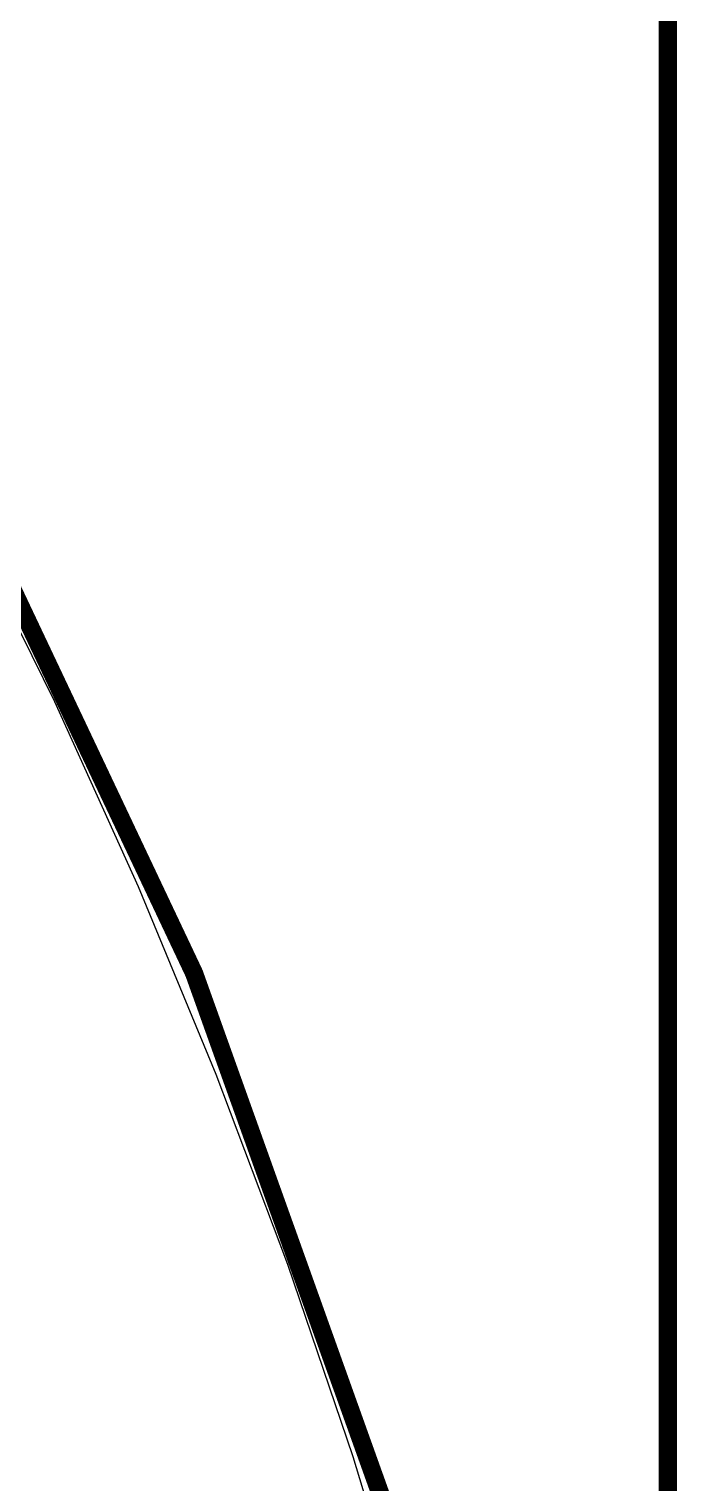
# Model space of a CAD drawing. Header units: inches. Extents: x -89 to 427, y -87 to 99.
# Drawn here: x 78.35 to 87.44, y 26.26 to 46.66 of the extents above; entities that cross this region are included whole.
import ezdxf

# ---------------------------------------------------------------- set-up
doc = ezdxf.new("R2010")
doc.units = ezdxf.units.IN
for name, color, linetype in [('Board_Outline', 56, 'Continuous'), ('Bottom Layer', 5, 'Continuous'), ('Dimension', 6, 'Continuous'), ('Top Layer', 1, 'Continuous')]:
    doc.layers.add(name, color=color, linetype=linetype)

msp = doc.modelspace()

# ---------------------------------------------------------------- linework, layer by layer
at = {"layer": 'Board_Outline'}
msp.add_lwpolyline([(87.3125, 0, 0.254, 0.254, 1), (-87.3125, 0, 0.254, 0.254, 1)], format="xyseb", close=True, dxfattribs=at)
at = {"layer": 'Bottom Layer'}
for p, q in [((77.44590047999999, 39.78039034), (78.70599956, 37.22516558)), ((78.70599956, 37.22516558), (79.88183159999998, 34.63004758)), ((79.88183159999998, 34.63004758), (80.97213422, 31.99783034)), ((80.97213422, 31.99783034), (81.97571108, 29.33138914)), ((81.97571108, 29.33138914), (82.8915157, 26.63352052)), ((82.8915157, 26.63352052), (83.71856256, 23.9071023))]:
    msp.add_line(p, q, dxfattribs=at)
at = {"layer": 'Dimension'}
msp.add_lwpolyline([(87.3125, 0.3809999999999999, 0.254, 0.254, 0), (87.3125, 98.83139999999999, 0.254, 0.254, 0)], format="xyseb", dxfattribs=at)
at = {"layer": 'Top Layer'}
for p, q in [((77.44590047999999, 39.78039034), (78.70599956, 37.22516558)), ((78.70599956, 37.22516558), (79.88183159999998, 34.63004758)), ((79.88183159999998, 34.63004758), (80.97213422, 31.99783034)), ((80.97213422, 31.99783034), (81.97571108, 29.33138914)), ((81.97571108, 29.33138914), (82.8915157, 26.63352052)), ((82.8915157, 26.63352052), (83.71856256, 23.9071023))]:
    msp.add_line(p, q, dxfattribs=at)

doc.saveas('drawing.dxf')
